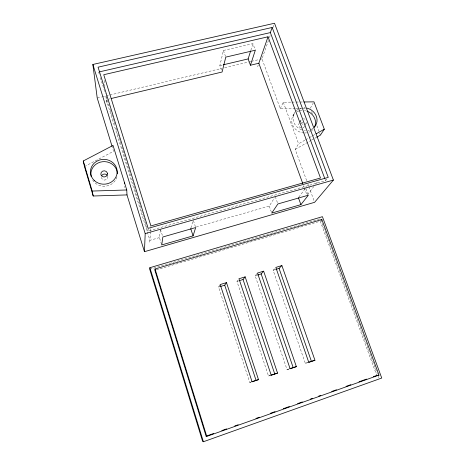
<?xml version="1.0" encoding="UTF-8"?>
<svg xmlns="http://www.w3.org/2000/svg" width="465" height="465" viewBox="0 0 465 465"><rect width="100%" height="100%" fill="white"/><g stroke="black" fill="none" stroke-linecap="round" stroke-linejoin="round"><path stroke-width="0.35" stroke-dasharray="2.33 1.74" d="M326.912 179.019L325.576 180.664L148.01 231.07L148.126 229.024M149.771 242.184L150.509 231.68M150.561 230.96L150.863 226.641M161.512 244.276L159.414 237.598L160.355 229.989M221.41 70.099L219.835 65.617L223.421 50.476L252.925 43.634L255.326 50.203M190.912 227.949L193.213 219.98M250.85 50.278L252.925 43.634M257.651 66.669L258.249 64.955M295.287 108.455L280.261 108.659L261.993 58.846L268.491 40.362M269.456 37.624L270.177 35.573M273.065 27.359L273.792 25.302M280.261 108.659L283.284 102.224L291.131 102.131M292.851 115.959L294.171 113.443M299.658 122.51L301.018 120.08M310.312 108.252L313.288 103.015M304.883 125.544L306.29 123.138M306.65 180.606L295.205 149.399L298.594 143.749L304.866 140.203M196.277 227.019L269.252 206.071L274.53 197.811M250.92 382.131L249.752 382.439L218.556 287.079L220.195 284.545M298.838 197.131L305.703 187.982M271.229 375.255L268.508 375.999L236.964 281.401L238.964 278.768M307.481 194.672L313.991 186.337M315.723 184.117L317.897 181.338M288.887 369.117L287.039 369.64L255.151 275.786L257.035 273.6M308.783 362.369L305.342 363.363L273.124 270.235L274.925 268.357M305.493 139.849L308.626 138.076M309.254 137.721L314.904 134.53M295.205 149.399L310.969 140.459M311.597 140.105L314.119 138.675M314.753 138.314L316.014 137.599M84.473 166.557L113.588 151.282L112.315 147.132M249.752 382.439L251.007 382.009M268.508 375.999L270.368 375.36M287.039 369.64L289.085 368.943M305.342 363.363L308.033 362.438M218.556 287.079L219.928 286.655M236.964 281.401L238.318 280.982M255.151 275.786L257.825 274.96M273.124 270.235L275.768 269.421M149.742 269.287L320.513 218.701L377.342 373.651M156.269 269.903L320.257 221.201L376.772 375.458M159.414 237.598L149.899 240.329L106.27 99.69L109.804 98.847M97.214 98.016L101.44 97.016M102.143 96.848L109.188 95.174M109.891 95.005L221.852 68.39M224.671 67.721L247.909 62.194M248.612 62.031L250.722 61.525M251.426 61.357L259.174 59.52M259.877 59.351L261.993 58.846M219.835 65.617L222.596 64.961M296.002 108.45L298.867 108.409M299.582 108.397L302.442 108.362M303.157 108.351L305.302 108.322M291.846 102.12L302.541 101.992M311.579 111.612L312.335 113.623M316.886 125.701L319.414 132.415M319.67 133.083L320.426 135.094M325.07 179.304L325.576 180.664M283.284 102.224L298.594 143.749M307.894 184.001L308.644 186.035M308.888 186.715L314.119 200.961M378.341 376.371L378.841 377.731M305.941 188.639L308.103 194.55M303.569 185.698L304.064 187.064M304.313 187.744L306.795 194.544M223.421 50.476L225.542 56.463M275.28 196.631L277.407 202.624M269.252 206.071L271.723 213.092M193.434 220.666L195.457 226.868M160.442 229.303L162.459 235.697M98.627 72.046L99.487 74.813M100.347 77.579L105.282 93.482M106.142 96.243L109.362 106.619M110.222 109.38L111.507 113.53M111.722 114.221L115.157 125.283M116.018 128.049L116.878 130.816M117.738 133.583L120.958 143.952M121.813 146.719L130.834 175.758M131.694 178.525L140.709 207.564M141.569 210.331L148.01 231.07M107.723 176.235L107.857 176.758A3.267 3.04 -0.5 0 1 101.55 178.13L101.358 177.357M104.323 80.428L104.904 86.135M105.91 96.121L106.601 102.922M124.666 186.279L124.736 187.552M304.447 126.085A3.011 2.726 29.4 0 1 302.448 127.974M300.925 127.904A3.011 2.726 29.4 0 1 299.088 126.521L298.763 125.835A3.011 2.726 29.4 0 1 299.419 123.173M301.465 122.446A3.011 2.726 29.4 0 1 302.953 122.888M312.962 128.381A12.293 11.096 29.4 0 1 309.777 130.02M309.19 130.188A12.293 11.096 29.4 0 1 307.987 130.444M305.493 130.572A12.293 11.096 29.4 0 1 304.226 130.45M301.739 129.834A12.293 11.096 29.4 0 1 295.868 111.094M296.286 110.687A12.293 11.096 29.4 0 1 298.187 109.298M299.809 108.537A12.293 11.096 29.4 0 1 300.965 108.171M304.017 107.799A12.293 11.096 29.4 0 1 305.267 107.863M312.788 129.613A12.189 11.015 29.4 0 1 311.48 130.775M310.504 131.426A12.189 11.015 29.4 0 1 308.888 132.2M306.545 132.827A12.189 11.015 29.4 0 1 304.691 132.973M304.069 132.961A12.189 11.015 29.4 0 1 292.648 125.155A12.189 11.015 29.4 0 1 295.391 112.844M296.839 111.844A12.189 11.015 29.4 0 1 299.018 110.891M299.594 110.728A12.189 11.015 29.4 0 1 302.006 110.362M304.482 110.49A12.189 11.015 29.4 0 1 305.714 110.74M306.557 122.469A3.046 2.755 29.4 0 1 305.842 123.702M302.994 124.306A3.046 2.755 29.4 0 1 301.128 122.905M300.803 122.214A3.046 2.755 29.4 0 1 301.465 119.517M303.535 118.79A3.046 2.755 29.4 0 1 305.04 119.238M116.965 176.915A13.235 12.317 -0.3 0 1 106.026 186.134A13.235 12.317 -0.3 0 1 92.721 180.211"/><path stroke-width="0.7" d="M144.452 251.687L145.196 233.593L92.872 64.466L274.513 23.25L333.393 180.065L314.613 202.316L144.452 251.687L126.997 194.911L126.753 189.976L113.041 145.435L83.258 160.983L84.473 166.557L93.203 196.009L126.997 194.911M149.869 267.706L149.742 269.287L202.641 441.407L203.397 441.75L381.742 378.045L322.419 216.678L149.869 267.706L203.397 441.75M155.043 269.003L154.88 270.316L206.105 436.164L206.774 436.403L378.981 375.121L321.861 219.521L155.043 269.003L206.774 436.403M268.026 36.787L320.501 178.008L150.916 225.92L103.747 74.72L268.026 36.787L258.842 63.234L250.437 65.245L248.147 58.916L250.641 50.941M193.074 235.865L195.684 227.554L162.86 236.981L161.721 244.945L193.074 235.865L190.72 228.611M250.437 65.245L255.326 50.203L225.781 57.125L222.09 72.017L111.216 98.51M324.814 178.624L270.363 32.596L272.159 27.464L98.063 67.181L148.161 228.344L328.249 177.374L272.159 27.464M303.965 101.975L313.951 101.852L324.308 129.212L320.426 135.094L316.642 137.245M220.613 286.446L224.717 285.179L226.478 282.61L258.499 379.626L252.094 381.823L220.195 284.545L226.478 282.61M300.919 204.635L308.342 195.207L277.878 203.955L271.723 213.092L300.919 204.635L298.408 197.706M238.993 280.773L243.05 279.517L245.171 276.855L277.553 373.087L271.229 375.255L238.964 278.768L245.171 276.855M257.825 274.96L261.167 273.926L263.638 271.171L296.368 366.629L290.125 368.768L257.505 273.054L263.638 271.171M321.059 220.358L321.861 219.521M275.768 269.421L279.07 268.404L281.883 265.55L314.95 360.247L308.783 362.369L275.826 267.416L281.883 265.55M316.154 133.821L324.308 129.212M206.105 436.164L213.615 433.49M221.805 430.578L226.589 428.881M234.779 425.963L238.19 424.748M255.942 418.436L259.354 417.221M270.275 413.339L275.053 411.635M283.249 408.723L289.393 406.538M297.583 403.626L302.36 401.923M310.556 399.011L312.602 398.284M318.746 396.099L320.792 395.366M331.714 391.483L336.497 389.78M346.053 386.386L350.831 384.683M359.021 381.771L366.53 379.097M373.36 376.667L376.772 375.458M251.635 381.788L258.499 379.626M270.99 375.15L277.553 373.087M289.765 368.704L296.368 366.629M308.708 362.206L314.95 360.247M145.196 233.593L333.393 180.065M223.287 64.798L248.147 58.916M99.336 71.883L270.363 32.596M377.876 375.29L378.981 375.121M83.258 160.983L92.18 191.057L126.753 189.976M258.842 63.234L302.82 183.658M279.07 268.404L311.393 361.282M261.167 273.926L293.165 367.542M243.05 279.517L274.71 373.872M224.717 285.179L256.029 380.283M112.1 146.44L97.214 98.016L92.872 64.466M92.18 191.057L93.203 196.009M124.44 182.46L124.515 183.733M101.637 175.805A3.267 3.04 -0.5 0 1 107.264 175.288M307.132 108.188A12.293 11.096 29.4 0 1 314.282 127.207M306.917 111.1A12.189 11.015 29.4 0 1 314.45 127.259M91.198 176.613A13.235 12.317 -0.3 0 1 102.573 161.715A13.235 12.317 -0.3 0 1 117.36 173.73M107.45 173.584L107.258 172.806A3.307 3.081 -0.3 0 0 100.864 174.189L101.056 174.974A3.307 3.081 -0.3 0 0 107.45 173.584M94.534 180.716A13.357 12.415 -0.1 0 0 116.779 174.788A13.357 12.415 -0.1 0 0 100.138 159.85A13.357 12.415 -0.1 0 0 94.534 180.716"/></g></svg>
